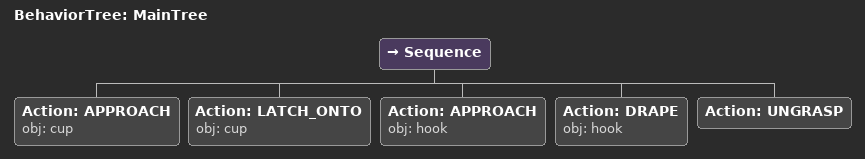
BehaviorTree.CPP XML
<root main_tree_to_execute="MainTree">
  <BehaviorTree ID="MainTree">
    <Sequence>
      <!-- Approach cup -->
      <Action ID="APPROACH" obj="cup" />
      <!-- Latch onto cup -->
      <Action ID="LATCH_ONTO" obj="cup" />
      <!-- Approach hook -->
      <Action ID="APPROACH" obj="hook" />
      <!-- Drape on hook -->
      <Action ID="DRAPE" obj="hook" />
      <!-- Ungrasp -->
      <Action ID="UNGRASP" />
    </Sequence>
  </BehaviorTree>
</root>
